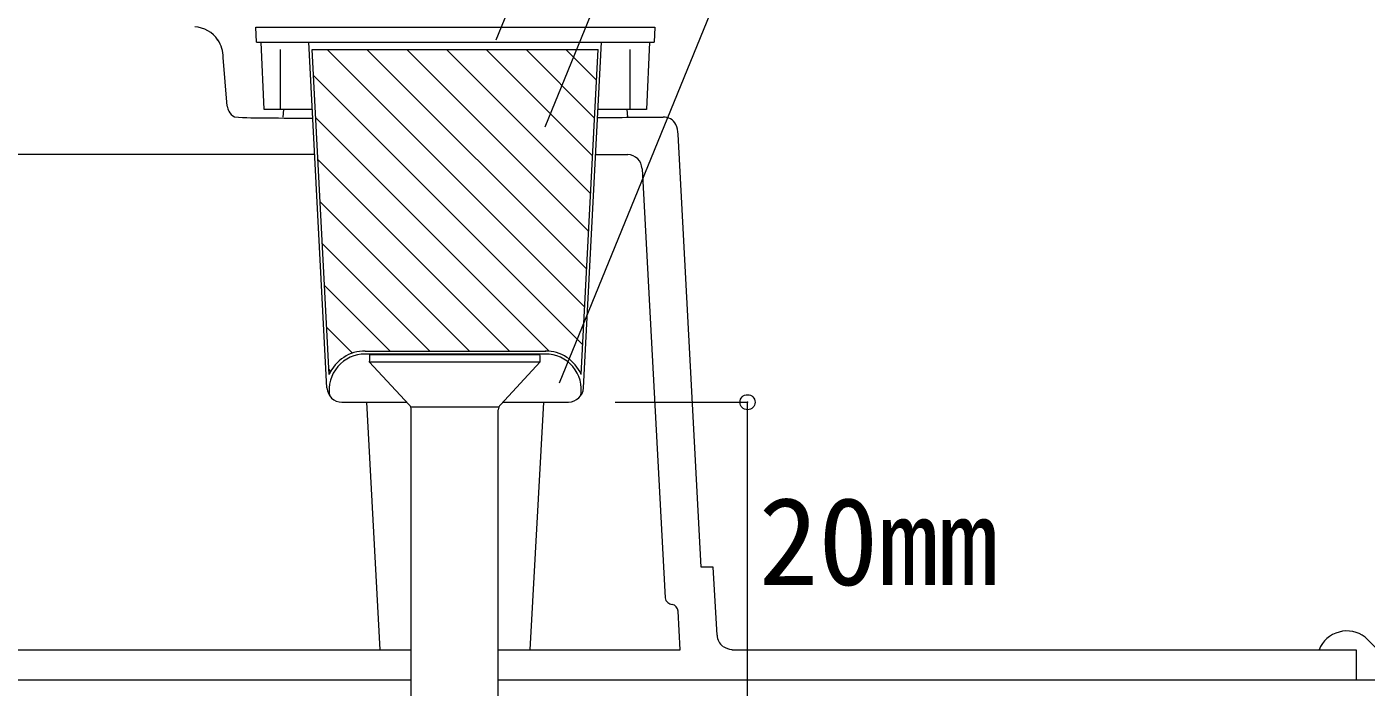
# Model space of a CAD drawing. Units: millimetres, scale not verified. Extents: x -270 to 270, y -189 to 184.
# Drawn here: x -112.4 to -23.1, y 4.1 to 48.1 of the extents above; entities that cross this region are included whole.
import ezdxf
from ezdxf.enums import TextEntityAlignment as Align

# ---------------------------------------------------------------- set-up
doc = ezdxf.new("R2010")
doc.units = ezdxf.units.MM
doc.header["$LTSCALE"] = 2
doc.header["$PDMODE"] = 32
doc.header["$PDSIZE"] = 1
doc.linetypes.add('DASHED2', pattern=[3, 2, -1])
for name, color, linetype, lineweight in [('1-0_芯・寸法線', 7, 'Continuous', 9), ('1-1_記号', 7, 'Continuous', 9), ('1-2_ハッチング', 4, 'Continuous', 9), ('1-4_リベットルーフ', 3, 'Continuous', 9), ('1-6_アンカー類', 4, 'Continuous', 9), ('1-7_設備', 7, 'Continuous', 9)]:
    doc.layers.add(name, color=color, linetype=linetype, lineweight=lineweight)
doc.styles.add('ＭＳ ゴシック', font='')
doc.styles.get('ＭＳ ゴシック').set_extended_font_data('MS Gothic')

msp = doc.modelspace()

# ---------------------------------------------------------------- linework, layer by layer
at = {"layer": '1-0_芯・寸法線'}
for p in [(-73.188, 23.085), (-64.374, -58.705)]:
    msp.add_line(p, (-64.374, 23.085), dxfattribs=at)
msp.add_point((-64.374, 23.085), dxfattribs=at)
at = {"layer": '1-1_記号'}
for p, q in [((-81.127, 47.234), (-66.576, 82.852)), ((-77.871, 41.447), (-66.05, 70.381)), ((-76.911, 24.379), (-65.09, 53.313))]:
    msp.add_line(p, q, dxfattribs=at)
at = {"layer": '1-2_ハッチング'}
for p, q in [((-75.223, 29.423), (-92.398, 46.597)), ((-75.092, 31.943), (-89.746, 46.597)), ((-74.96, 34.463), (-87.095, 46.597)), ((-74.828, 36.983), (-84.443, 46.597)), ((-74.697, 39.503), (-81.791, 46.597)), ((-74.565, 42.023), (-79.14, 46.597)), ((-74.434, 44.543), (-76.488, 46.597)), ((-75.458, 24.924), (-74.326, 46.597)), ((-75.355, 26.903), (-93.295, 44.843)), ((-77.587, 26.483), (-93.149, 42.045)), ((-80.251, 26.495), (-93.003, 39.247)), ((-82.903, 26.495), (-92.857, 36.449)), ((-85.554, 26.495), (-92.711, 33.652)), ((-88.206, 26.495), (-92.564, 30.854)), ((-90.717, 26.355), (-92.418, 28.056)), ((-89.852, 26.495), (-77.812, 26.495)), ((-92.152, 25.138), (-92.272, 25.259))]:
    msp.add_line(p, q, dxfattribs=at)
at = {"layer": '1-2_ハッチング', "color": 7}
msp.add_line((-23.196, 7.418), (-20.747, 4.97), dxfattribs=at)
at = {"layer": '1-2_ハッチング'}
msp.add_lwpolyline([(-92.255, 24.925), (-93.386, 46.597), (-74.326, 46.597)], dxfattribs=at)
for centre, start, end in [((-89.877, 23.91), 89.49644, 156.8902), ((-77.836, 23.91), 23.09983, 90.50356)]:
    msp.add_arc(centre, 2.586, start, end, dxfattribs=at)
at = {"layer": '1-2_ハッチング', "color": 7}
msp.add_arc((-24.418, 5.835), 2, 52.31499, 157.97569, dxfattribs=at)
at = {"layer": '1-4_リベットルーフ'}
for p, q in [((-140.978, 4.585), (-86.786, 4.585)), ((-80.986, 4.585), (65.933, 4.585))]:
    msp.add_line(p, q, dxfattribs=at)
at = {"layer": '1-6_アンカー類', "color": 7}
msp.add_line((-77.857, 26.295), (-89.856, 26.295), dxfattribs=at)
at = {"layer": '1-6_アンカー類'}
for p, q in [((-89.564, 26.271), (-78.208, 26.271)), ((-89.586, 25.771), (-86.92, 22.915)), ((-89.586, 25.771), (-78.186, 25.771)), ((-80.851, 22.915), (-78.186, 25.771)), ((-86.826, 22.771), (-80.945, 22.771)), ((-86.786, -17.429), (-86.786, 22.574)), ((-80.986, -17.429), (-80.986, 22.574))]:
    msp.add_line(p, q, dxfattribs=at)
at = {"layer": '1-6_アンカー類', "color": 7}
for centre, start, end in [((-89.877, 23.91), 89.49644, 189.56019), ((-77.836, 23.91), 350.43981, 90.50356)]:
    msp.add_arc(centre, 2.386, start, end, dxfattribs=at)
at = {"layer": '1-6_アンカー類'}
for centre, radius, start, end in [((-83.886, 25.771), 5.7, 174.96759, 180), ((-83.886, 25.771), 5.7, 0, 5.03241), ((-87.286, 22.574), 0.5, 0, 43.02507), ((-80.486, 22.574), 0.5, 136.97493, 180)]:
    msp.add_arc(centre, radius, start, end, dxfattribs=at)
at = {"layer": '1-7_設備'}
for p, q in [((-70.556, 48.097), (-70.606, 47.097)), ((-97.106, 47.097), (-70.606, 47.097)), ((-96.606, 42.597), (-96.806, 47.097)), ((-92.409, 24.036), (-93.613, 47.097)), ((-75.304, 24.036), (-74.1, 47.097)), ((-70.906, 47.097), (-71.106, 42.597)), ((-99.073, 42.812), (-99.323, 46.062)), ((-93.378, 42.597), (-96.606, 42.597)), ((-95.306, 42.597), (-95.356, 42.097)), ((-71.106, 42.597), (-74.335, 42.597)), ((-72.356, 42.097), (-72.406, 42.597)), ((-67.456, 12.097), (-69.006, 40.947)), ((-134.491, 39.612), (-93.222, 39.612)), ((-74.492, 39.597), (-72.356, 39.597)), ((-71.406, 38.647), (-69.856, 10.047)), ((-91.408, 23.085), (-87.079, 23.085)), ((-88.858, 6.586), (-89.758, 23.085)), ((-80.692, 23.085), (-76.305, 23.085)), ((-78.855, 6.586), (-77.955, 23.085)), ((-66.656, 12.097), (-67.456, 12.097)), ((-66.406, 7.547), (-66.656, 12.097)), ((-68.856, 6.586), (-69.006, 9.147)), ((-140.978, 6.586), (-86.786, 6.586)), ((-80.986, 6.586), (-68.856, 6.586)), ((-65.428, 6.586), (-23.807, 6.586)), ((-23.807, 6.586), (-23.807, 4.585)), ((-140.978, 4.585), (-86.786, 4.585)), ((-80.986, 4.585), (-23.807, 4.585))]:
    msp.add_line(p, q, dxfattribs=at)
at = {"layer": '1-7_設備', "linetype": 'DASHED2'}
for p, q in [((-95.518, 42.597), (-95.518, 47.097)), ((-72.195, 42.597), (-72.195, 47.097))]:
    msp.add_line(p, q, dxfattribs=at)
at = {"layer": '1-7_設備'}
msp.add_lwpolyline([(-97.106, 47.097), (-97.156, 48.097), (-70.556, 48.097)], dxfattribs=at)
for centre, radius, start, end in [((-101.358, 46.077), 2.035, 34.43593, 86.15173), ((-101.733, 45.967), 2.415, 2.28301, 31.61482), ((-97.833, 43.107), 1.275, 193.39227, 209.12513), ((-98.168, 42.887), 0.875, 207.25015, 242.5277), ((-96.753, 65.292), 23.255, 265.5057, 270.8751), ((-90.853, 742.112), 700.095, 269.54628, 269.79579), ((-96.926, 3815.907), 3773.91, 270.34256, 270.40875), ((-69.976, 41.152), 0.945, 28.33592, 91.82046), ((-70.471, 40.977), 1.465, 358.78528, 25.2028), ((-72.391, 38.612), 0.985, 1.93336, 88.06663), ((-91.41, 24.087), 1, 182.96543, 269.9722), ((-76.339, 24.126), 1.04, 271.91766, 355.14475), ((-69.446, 10.067), 0.41, 182.47737, 232.91447), ((-69.281, 10.222), 0.635, 229.60495, 258.62468), ((-69.476, 9.132), 0.47, 1.97983, 81.28723), ((-65.441, 7.587), 0.965, 182.27697, 233.9356), ((-65.301, 7.877), 1.28, 236.53011, 265.38549)]:
    msp.add_arc(centre, radius, start, end, dxfattribs=at)

# ---------------------------------------------------------------- texts
at = {"layer": '1-1_記号', "style": 'ＭＳ ゴシック'}
msp.add_text('20mm', height=5.865, dxfattribs=at).set_placement((-63.637, 9.133), align=Align.BOTTOM_LEFT)

doc.saveas('drawing.dxf')
